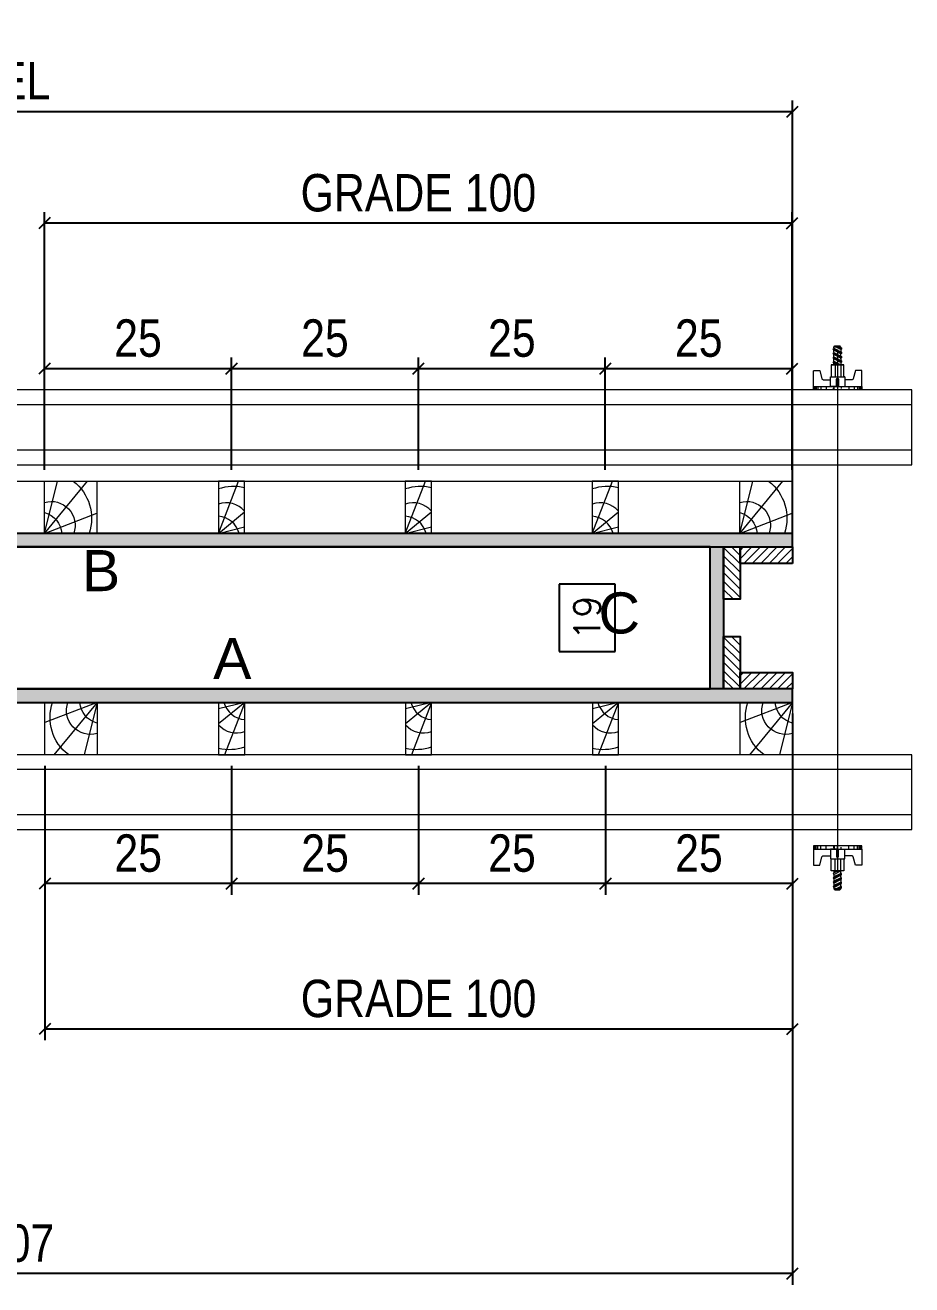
# Model space of a CAD drawing. Extents: x 2949 to 9203, y -16089 to 12527.
# Drawn here: x 3856.1 to 4093.2, y -8732.1 to -8395 of the extents above; entities that cross this region are included whole.
import ezdxf
from ezdxf.enums import TextEntityAlignment as Align

# ---------------------------------------------------------------- set-up
doc = ezdxf.new("R2010")
doc.units = 0
for name, color, linetype, lineweight in [('CONCRETO', 251, 'Continuous', 25), ('Hachura', 251, 'Continuous', 9), ('Madeira', 126, 'Continuous', 18), ('Perfil Metálico', 224, 'Continuous', 18)]:
    doc.layers.add(name, color=color, linetype=linetype, lineweight=lineweight)
for name, color, linetype in [('COTA', 241, 'Continuous'), ('MEIO_PONT', 93, 'Continuous'), ('Painéis', 200, 'Continuous'), ('SARRAFO', 251, 'Continuous'), ('TEXTO_GERAL', 7, 'Continuous')]:
    doc.layers.add(name, color=color, linetype=linetype)
doc.styles.add('ARIAL', font='arial.ttf')
doc.styles.add('COTA TECNICA 2X', font='techl___.ttf', dxfattribs={"height": 10})
doc.styles.add('ROMANS', font='romans.shx')
doc.dimstyles.new('Cota Seção interna', dxfattribs={"dimtxt": 7, "dimasz": 6, "dimexe": 0.18, "dimexo": 2, "dimgap": -4, "dimtad": 3, "dimdec": 1, "dimlfac": 0.5, "dimzin": 12, "dimdsep": 46, "dimtxsty": 'ROMANS', "dimblk": 'ARCHTICK', "dimcen": 0.09, "dimse1": 1, "dimse2": 1, "dimsd1": 1, "dimsd2": 1, "dimclrd": 180, "dimclre": 5, "dimclrt": 1, "dimadec": 0, "dimazin": 3, "dimtfac": 1, "dimtdec": 1, "dimtofl": 0, "dimtmove": 0, "dimatfit": 3, "dimldrblk": 'ARCHTICK', "dimfxl": 1, "dimtolj": 1, "dimtzin": 0, "dimarcsym": 0})
doc.dimstyles.new('SECAO PILAR', dxfattribs={"dimtxt": 10, "dimasz": 3, "dimexe": 3, "dimexo": 3, "dimgap": 3, "dimtad": 1, "dimdec": 1, "dimlfac": 0.5, "dimzin": 12, "dimdsep": 46, "dimtxsty": 'COTA TECNICA 2X', "dimblk1": 'OBLIQUE', "dimblk2": 'OBLIQUE', "dimsah": 1, "dimcen": 0.9, "dimclrd": 256, "dimclre": 256, "dimclrt": 256, "dimadec": 1, "dimazin": 3, "dimtfac": 1, "dimtdec": 1, "dimtmove": 0, "dimatfit": 3, "dimfxl": 1, "dimtolj": 1, "dimtzin": 12, "dimarcsym": 0})

# ---------------------------------------------------------------- blocks, each defined once
blk = doc.blocks.new('*D2547')
at = {"layer": 'COTA', "color": 180, "lineweight": -2, "transparency": 16777216}
for p, q in [((4013.88, -8544.61), (3998.88, -8544.61)), ((3998.88, -8544.61), (3998.88, -8562.61)), ((4013.88, -8562.61), (4013.88, -8544.61)), ((3998.88, -8562.61), (4013.88, -8562.61))]:
    blk.add_line(p, q, dxfattribs=at)
at = {"layer": 'Defpoints', "color": 0, "transparency": 16777216}
for p in [(4038.89, -8534.61), (4017.88, -8572.61), (4038.89, -8572.61)]:
    blk.add_point(p, dxfattribs=at)
at = {"layer": 'COTA', "color": 1, "transparency": 16777216, "insert": (4006.38, -8553.61), "char_height": 7, "attachment_point": 5, "rotation": 90, "style": 'ROMANS'}
blk.add_mtext('\\A1;19', dxfattribs=at)
blk = doc.blocks.new('_ArchTick')
at = {"color": 0, "linetype": 'ByBlock', "const_width": 0.15}
blk.add_lwpolyline([(-0.5, -0.5), (0.5, 0.5)], dxfattribs=at)
blk = doc.blocks.new('*D2563')
at = {"layer": 'COTA', "color": 180, "lineweight": -2, "transparency": 16777216}
for p, q in [((3837.29, -8534.11), (3811.29, -8534.11)), ((3811.29, -8534.11), (3811.29, -8549.11)), ((3837.29, -8549.11), (3837.29, -8534.11)), ((3811.29, -8549.11), (3837.29, -8549.11))]:
    blk.add_line(p, q, dxfattribs=at)
at = {"layer": 'Defpoints', "color": 0, "transparency": 16777216}
for p in [(3609.29, -8534.61), (4039.29, -8534.61), (4039.29, -8553.11)]:
    blk.add_point(p, dxfattribs=at)
at = {"layer": 'COTA', "color": 1, "transparency": 16777216, "insert": (3824.29, -8541.61), "char_height": 7, "attachment_point": 5, "style": 'ROMANS'}
blk.add_mtext('\\A1;215', dxfattribs=at)
blk = doc.blocks.new('C')
at = {"layer": 'Hachura', "color": 0}
for p, q in [((0, 3.22), (0, -3.22)), ((0.45, 3.22), (0, 3.22)), ((0.46, 3.16), (0, 3.16)), ((0.46, 3.05), (0, 3.05)), ((0.46, 2.88), (0, 2.88)), ((0, 2.75), (0, -1.16)), ((0.46, 2.65), (0, 2.65)), ((0.46, 2.23), (0, 2.23)), ((0.45, -3.23), (0.45, 3.22)), ((0.45, 3.22), (2.58, 3.22)), ((1.35, 1.94), (1.35, 0.96)), ((2.58, 2.39), (1.47, 2.09)), ((2.58, 3.22), (2.58, 2.39)), ((0.46, 1.51), (0, 1.51)), ((0.39, 0.49), (0.17, 0.49)), ((1.74, 0.97), (0.45, 0.97)), ((1.45, 0.1), (0.45, 0.1)), ((1.74, -0.97), (1.74, 0.97)), ((1.74, 0.97), (1.74, 0.84)), ((1.74, 0.97), (1.74, 0.84)), ((1.74, 0.84), (3.35, 0.84)), ((3.35, 0.45), (1.74, 0.45)), ((3.32, 0.84), (3.32, -0.84)), ((3.35, 0.84), (3.35, -0.84)), ((3.68, 0.45), (3.35, 0.45)), ((3.84, -0.52), (3.35, 0.45)), ((3.35, 0.06), (3.67, -0.57)), ((3.68, 0.45), (4.16, -0.52)), ((3.72, 0.5), (4.25, -0.57)), ((4.37, -0.55), (3.83, 0.53)), ((4.15, 0.45), (3.93, 0.45)), ((4.42, -0.52), (3.93, 0.45)), ((4.15, 0.45), (4.26, 0.45)), ((4.26, 0.45), (4.74, -0.52)), ((4.3, 0.5), (4.83, -0.57)), ((4.95, -0.55), (4.41, 0.53)), ((4.51, 0.45), (4.84, 0.45)), ((5, -0.52), (4.51, 0.45)), ((4.84, 0.45), (5.32, -0.52)), ((4.88, 0.5), (5.41, -0.57)), ((5.53, -0.55), (4.99, 0.53)), ((5.58, -0.52), (5.09, 0.45)), ((5.42, 0.45), (5.09, 0.45)), ((5.58, -0.52), (5.09, 0.45)), ((5.42, 0.45), (5.74, -0.19)), ((5.46, 0.5), (5.74, -0.07)), ((5.74, 0.19), (5.57, 0.53)), ((5.74, 0.32), (5.68, 0.45)), ((5.68, 0.45), (5.74, 0.45)), ((5.74, 0.45), (5.9, 0.29)), ((5.74, 0.45), (5.74, -0.52)), ((5.9, -0.36), (5.9, 0.29)), ((0.45, 0), (0, 0)), ((0.46, -1.52), (0, -1.52)), ((0.08, -0.48), (0.29, -0.48)), ((0.29, -0.48), (0.4, -0.48)), ((0.45, 0), (0.45, -0.97)), ((0.45, -0.16), (1.45, -0.16)), ((0.45, -0.65), (0.45, -0.32)), ((0.45, -3.23), (0.45, -0.65)), ((0.45, -0.97), (1.74, -0.97)), ((1.35, -1.94), (1.35, -0.97)), ((3.35, -0.32), (1.74, -0.32)), ((3.35, -0.84), (1.74, -0.84)), ((3.35, -0.07), (3.58, -0.52)), ((3.35, -0.52), (3.58, -0.52)), ((3.84, -0.52), (4.16, -0.52)), ((4.42, -0.52), (4.74, -0.52)), ((4.63, -0.52), (4.74, -0.52)), ((5, -0.52), (5.32, -0.52)), ((5.58, -0.52), (5.74, -0.52)), ((5.74, -0.52), (5.9, -0.36)), ((5.74, -0.52), (5.74, -0.52)), ((0.46, -2.23), (0, -2.23)), ((0.46, -2.65), (0, -2.65)), ((0.46, -2.88), (0, -2.88)), ((0.46, -3.05), (0, -3.05)), ((0.46, -3.16), (0, -3.16)), ((0, -3.22), (2.57, -3.22)), ((2.58, -2.39), (1.47, -2.1)), ((2.58, -3.23), (2.58, -2.39))]:
    blk.add_line(p, q, dxfattribs=at)
for centre, radius, start, end in [((1.52, 1.94), 0.161, 104.7436, 180), ((1.44, -0.03), 0.129, 272.695, 87.305), ((3.81, 0.39), 0.143, 25.5688, 154.4312), ((4.39, 0.39), 0.143, 25.5688, 154.4312), ((4.97, 0.39), 0.143, 25.5688, 154.4312), ((5.55, 0.39), 0.143, 25.5688, 154.4312), ((0.17, -0.37), 0.174, 221.744, 317.8592), ((3.71, -0.4), 0.174, 222.1408, 318.256), ((4.29, -0.4), 0.174, 222.1408, 318.256), ((4.87, -0.4), 0.174, 222.1408, 318.256), ((5.45, -0.4), 0.174, 222.1408, 318.256), ((5.61, -0.4), 0.174, 317.8592, 318.256), ((1.52, -1.94), 0.161, 180, 255.2564)]:
    blk.add_arc(centre, radius, start, end, dxfattribs=at)
blk = doc.blocks.new('_Oblique')
at = {"color": 0, "linetype": 'ByBlock', "lineweight": -2}
blk.add_line((-0.5, -0.5), (0.5, 0.5), dxfattribs=at)
blk = doc.blocks.new('*D2564')
at = {"layer": 'COTA', "linetype": 'ByBlock', "lineweight": -2, "transparency": 16777216}
for p, q in [((3591.69, -8528.01), (3591.69, -8415.16)), ((4061.29, -8531.61), (4061.29, -8415.16)), ((4061.29, -8418.16), (3591.69, -8418.16))]:
    blk.add_line(p, q, dxfattribs=at)
at = {"layer": 'Defpoints', "color": 0, "linetype": 'ByBlock', "transparency": 16777216}
for p in [(3591.69, -8418.16), (3591.69, -8531.01), (4061.29, -8534.61)]:
    blk.add_point(p, dxfattribs=at)
at = {"layer": 'COTA', "linetype": 'ByBlock', "lineweight": -2, "transparency": 16777216, "xscale": 3, "yscale": 3, "zscale": 3, "rotation": 180}
blk.add_blockref('_Oblique', (3591.69, -8418.16), dxfattribs=at)
at = {"layer": 'COTA', "linetype": 'ByBlock', "lineweight": -2, "transparency": 16777216, "xscale": 3, "yscale": 3, "zscale": 3}
blk.add_blockref('_Oblique', (4061.29, -8418.16), dxfattribs=at)
at = {"layer": 'COTA', "linetype": 'ByBlock', "transparency": 16777216, "insert": (3826.49, -8409.92), "char_height": 10, "attachment_point": 5, "style": 'COTA TECNICA 2X'}
blk.add_mtext('\\A1;234.8 PAINEL', dxfattribs=at)
blk = doc.blocks.new('*D2550')
at = {"layer": 'COTA', "lineweight": -2, "transparency": 16777216}
for p, q in [((3861.24, -8514.01), (3861.24, -8445.01)), ((4061.24, -8514.01), (4061.24, -8445.01)), ((4061.24, -8448.01), (3861.24, -8448.01))]:
    blk.add_line(p, q, dxfattribs=at)
at = {"layer": 'Defpoints', "color": 0, "transparency": 16777216}
for p in [(3861.24, -8448.01), (3861.24, -8517.01), (4061.24, -8517.01)]:
    blk.add_point(p, dxfattribs=at)
at = {"layer": 'COTA', "lineweight": -2, "transparency": 16777216, "xscale": 3, "yscale": 3, "zscale": 3, "rotation": 180}
blk.add_blockref('_Oblique', (3861.24, -8448.01), dxfattribs=at)
at = {"layer": 'COTA', "lineweight": -2, "transparency": 16777216, "xscale": 3, "yscale": 3, "zscale": 3}
blk.add_blockref('_Oblique', (4061.24, -8448.01), dxfattribs=at)
at = {"layer": 'COTA', "transparency": 16777216, "insert": (3961.24, -8439.91), "char_height": 10, "attachment_point": 5, "style": 'COTA TECNICA 2X'}
blk.add_mtext('\\A1;GRADE 100', dxfattribs=at)
blk = doc.blocks.new('PONTALETE')
at = {"layer": 'Madeira'}
for q in [(2.71, 7), (7, 5.76), (7, 1.74)]:
    blk.add_line((0, 0), q, dxfattribs=at)
blk.add_lwpolyline([(0, 0), (7, 0), (7, 7), (0, 7)], close=True, dxfattribs=at)
for centre, radius, start, end in [((2.04, 0.06), 6.23, 37.2818, 109.0913), ((1.09, 0.9), 3.19, 343.603, 109.9847), ((-0.21, -0.78), 3.09, 14.6322, 86.0383)]:
    blk.add_arc(centre, radius, start, end, dxfattribs=at)
blk = doc.blocks.new('MEIO PONTALETE')
at = {"layer": 'Madeira'}
for q in [(2.71, 7), (3.5, 2.88), (3.5, 0.87)]:
    blk.add_line((0, 0), q, dxfattribs=at)
blk.add_lwpolyline([(0, 0), (3.5, 0), (3.5, 7), (0, 7)], close=True, dxfattribs=at)
for centre, radius, start, end in [((2.04, 0.06), 6.23, 76.4499, 109.0913), ((1.09, 0.9), 3.19, 40.9063, 109.9847), ((-0.21, -0.78), 3.09, 14.6322, 86.0383)]:
    blk.add_arc(centre, radius, start, end, dxfattribs=at)
blk = doc.blocks.new('*D2570')
at = {"layer": 'COTA', "lineweight": -2, "transparency": 16777216}
for p, q in [((3961.24, -8514.01), (3961.24, -8483.91)), ((3961.24, -8486.91), (4011.24, -8486.91)), ((4011.24, -8514.01), (4011.24, -8483.91))]:
    blk.add_line(p, q, dxfattribs=at)
at = {"layer": 'Defpoints', "color": 0, "transparency": 16777216}
for p in [(4011.24, -8486.91), (3961.24, -8517.01), (4011.24, -8517.01)]:
    blk.add_point(p, dxfattribs=at)
at = {"layer": 'COTA', "lineweight": -2, "transparency": 16777216, "xscale": 3, "yscale": 3, "zscale": 3, "rotation": 180}
blk.add_blockref('_Oblique', (3961.24, -8486.91), dxfattribs=at)
at = {"layer": 'COTA', "lineweight": -2, "transparency": 16777216, "xscale": 3, "yscale": 3, "zscale": 3}
blk.add_blockref('_Oblique', (4011.24, -8486.91), dxfattribs=at)
at = {"layer": 'COTA', "transparency": 16777216, "insert": (3986.24, -8478.8), "char_height": 10, "attachment_point": 5, "style": 'COTA TECNICA 2X'}
blk.add_mtext('\\A1;25', dxfattribs=at)
blk = doc.blocks.new('*D2571')
at = {"layer": 'COTA', "lineweight": -2, "transparency": 16777216}
for p, q in [((4011.24, -8514.01), (4011.24, -8483.91)), ((4011.24, -8486.91), (4061.24, -8486.91)), ((4061.24, -8514.01), (4061.24, -8483.91))]:
    blk.add_line(p, q, dxfattribs=at)
at = {"layer": 'Defpoints', "color": 0, "transparency": 16777216}
for p in [(4061.24, -8486.91), (4011.24, -8517.01), (4061.24, -8517.01)]:
    blk.add_point(p, dxfattribs=at)
at = {"layer": 'COTA', "lineweight": -2, "transparency": 16777216, "xscale": 3, "yscale": 3, "zscale": 3, "rotation": 180}
blk.add_blockref('_Oblique', (4011.24, -8486.91), dxfattribs=at)
at = {"layer": 'COTA', "lineweight": -2, "transparency": 16777216, "xscale": 3, "yscale": 3, "zscale": 3}
blk.add_blockref('_Oblique', (4061.24, -8486.91), dxfattribs=at)
at = {"layer": 'COTA', "transparency": 16777216, "insert": (4036.24, -8478.8), "char_height": 10, "attachment_point": 5, "style": 'COTA TECNICA 2X'}
blk.add_mtext('\\A1;25', dxfattribs=at)
blk = doc.blocks.new('*D2551')
at = {"layer": 'COTA', "lineweight": -2, "transparency": 16777216}
for p, q in [((3861.24, -8514.01), (3861.24, -8483.91)), ((3861.24, -8486.91), (3911.24, -8486.91)), ((3911.24, -8514.01), (3911.24, -8483.91))]:
    blk.add_line(p, q, dxfattribs=at)
at = {"layer": 'Defpoints', "color": 0, "transparency": 16777216}
for p in [(3911.24, -8486.91), (3861.24, -8517.01), (3911.24, -8517.01)]:
    blk.add_point(p, dxfattribs=at)
at = {"layer": 'COTA', "lineweight": -2, "transparency": 16777216, "xscale": 3, "yscale": 3, "zscale": 3, "rotation": 180}
blk.add_blockref('_Oblique', (3861.24, -8486.91), dxfattribs=at)
at = {"layer": 'COTA', "lineweight": -2, "transparency": 16777216, "xscale": 3, "yscale": 3, "zscale": 3}
blk.add_blockref('_Oblique', (3911.24, -8486.91), dxfattribs=at)
at = {"layer": 'COTA', "transparency": 16777216, "insert": (3886.24, -8478.8), "char_height": 10, "attachment_point": 5, "style": 'COTA TECNICA 2X'}
blk.add_mtext('\\A1;25', dxfattribs=at)
blk = doc.blocks.new('*D2572')
at = {"layer": 'COTA', "lineweight": -2, "transparency": 16777216}
for p, q in [((3911.24, -8514.01), (3911.24, -8483.91)), ((3911.24, -8486.91), (3961.24, -8486.91)), ((3961.24, -8514.01), (3961.24, -8483.91))]:
    blk.add_line(p, q, dxfattribs=at)
at = {"layer": 'Defpoints', "color": 0, "transparency": 16777216}
for p in [(3961.24, -8486.91), (3911.24, -8517.01), (3961.24, -8517.01)]:
    blk.add_point(p, dxfattribs=at)
at = {"layer": 'COTA', "lineweight": -2, "transparency": 16777216, "xscale": 3, "yscale": 3, "zscale": 3, "rotation": 180}
blk.add_blockref('_Oblique', (3911.24, -8486.91), dxfattribs=at)
at = {"layer": 'COTA', "lineweight": -2, "transparency": 16777216, "xscale": 3, "yscale": 3, "zscale": 3}
blk.add_blockref('_Oblique', (3961.24, -8486.91), dxfattribs=at)
at = {"layer": 'COTA', "transparency": 16777216, "insert": (3936.24, -8478.8), "char_height": 10, "attachment_point": 5, "style": 'COTA TECNICA 2X'}
blk.add_mtext('\\A1;25', dxfattribs=at)
blk = doc.blocks.new('*D2573')
at = {"layer": 'COTA', "color": 180, "lineweight": -2, "transparency": 16777216}
for p, q in [((3844.79, -8553.61), (3819.79, -8553.61)), ((3819.79, -8553.61), (3819.79, -8568.61)), ((3844.79, -8568.61), (3844.79, -8553.61)), ((3819.79, -8568.61), (3844.79, -8568.61))]:
    blk.add_line(p, q, dxfattribs=at)
at = {"layer": 'Defpoints', "color": 0, "transparency": 16777216}
for p in [(3647.29, -8572.61), (3647.29, -8572.61), (4039.29, -8572.61)]:
    blk.add_point(p, dxfattribs=at)
at = {"layer": 'COTA', "color": 1, "transparency": 16777216, "insert": (3832.29, -8561.11), "char_height": 7, "attachment_point": 5, "style": 'ROMANS'}
blk.add_mtext('\\A1;196', dxfattribs=at)
blk = doc.blocks.new('*D2552')
at = {"layer": 'COTA', "lineweight": -2, "transparency": 16777216}
for p, q in [((3861.29, -8597.61), (3861.29, -8666.61)), ((4061.29, -8597.61), (4061.29, -8666.61)), ((3861.29, -8663.61), (4061.29, -8663.61))]:
    blk.add_line(p, q, dxfattribs=at)
at = {"layer": 'Defpoints', "color": 0, "transparency": 16777216}
for p in [(3861.29, -8594.61), (4061.29, -8594.61), (4061.29, -8663.61)]:
    blk.add_point(p, dxfattribs=at)
at = {"layer": 'COTA', "lineweight": -2, "transparency": 16777216, "xscale": 3, "yscale": 3, "zscale": 3, "rotation": 180}
blk.add_blockref('_Oblique', (3861.29, -8663.61), dxfattribs=at)
at = {"layer": 'COTA', "lineweight": -2, "transparency": 16777216, "xscale": 3, "yscale": 3, "zscale": 3}
blk.add_blockref('_Oblique', (4061.29, -8663.61), dxfattribs=at)
at = {"layer": 'COTA', "transparency": 16777216, "insert": (3961.29, -8655.51), "char_height": 10, "attachment_point": 5, "style": 'COTA TECNICA 2X'}
blk.add_mtext('\\A1;GRADE 100', dxfattribs=at)
blk = doc.blocks.new('*D2574')
at = {"layer": 'COTA', "lineweight": -2, "transparency": 16777216}
for p, q in [((3911.29, -8593.21), (3911.29, -8627.72)), ((3961.29, -8593.21), (3961.29, -8627.72)), ((3961.29, -8624.72), (3911.29, -8624.72))]:
    blk.add_line(p, q, dxfattribs=at)
at = {"layer": 'Defpoints', "color": 0, "transparency": 16777216}
for p in [(3911.29, -8590.21), (3961.29, -8590.21), (3911.29, -8624.72)]:
    blk.add_point(p, dxfattribs=at)
at = {"layer": 'COTA', "lineweight": -2, "transparency": 16777216, "xscale": 3, "yscale": 3, "zscale": 3, "rotation": 180}
blk.add_blockref('_Oblique', (3911.29, -8624.72), dxfattribs=at)
at = {"layer": 'COTA', "lineweight": -2, "transparency": 16777216, "xscale": 3, "yscale": 3, "zscale": 3}
blk.add_blockref('_Oblique', (3961.29, -8624.72), dxfattribs=at)
at = {"layer": 'COTA', "transparency": 16777216, "insert": (3936.29, -8616.61), "char_height": 10, "attachment_point": 5, "style": 'COTA TECNICA 2X'}
blk.add_mtext('\\A1;25', dxfattribs=at)
blk = doc.blocks.new('*D2575')
at = {"layer": 'COTA', "lineweight": -2, "transparency": 16777216}
for p, q in [((3861.29, -8593.21), (3861.29, -8627.72)), ((3911.29, -8593.21), (3911.29, -8627.72)), ((3911.29, -8624.72), (3861.29, -8624.72))]:
    blk.add_line(p, q, dxfattribs=at)
at = {"layer": 'Defpoints', "color": 0, "transparency": 16777216}
for p in [(3861.29, -8590.21), (3911.29, -8590.21), (3861.29, -8624.72)]:
    blk.add_point(p, dxfattribs=at)
at = {"layer": 'COTA', "lineweight": -2, "transparency": 16777216, "xscale": 3, "yscale": 3, "zscale": 3, "rotation": 180}
blk.add_blockref('_Oblique', (3861.29, -8624.72), dxfattribs=at)
at = {"layer": 'COTA', "lineweight": -2, "transparency": 16777216, "xscale": 3, "yscale": 3, "zscale": 3}
blk.add_blockref('_Oblique', (3911.29, -8624.72), dxfattribs=at)
at = {"layer": 'COTA', "transparency": 16777216, "insert": (3886.29, -8616.61), "char_height": 10, "attachment_point": 5, "style": 'COTA TECNICA 2X'}
blk.add_mtext('\\A1;25', dxfattribs=at)
blk = doc.blocks.new('*D2553')
at = {"layer": 'COTA', "lineweight": -2, "transparency": 16777216}
for p, q in [((4011.29, -8597.61), (4011.29, -8627.72)), ((4061.29, -8597.61), (4061.29, -8627.72)), ((4061.29, -8624.72), (4011.29, -8624.72))]:
    blk.add_line(p, q, dxfattribs=at)
at = {"layer": 'Defpoints', "color": 0, "transparency": 16777216}
for p in [(4011.29, -8594.61), (4061.29, -8594.61), (4011.29, -8624.72)]:
    blk.add_point(p, dxfattribs=at)
at = {"layer": 'COTA', "lineweight": -2, "transparency": 16777216, "xscale": 3, "yscale": 3, "zscale": 3, "rotation": 180}
blk.add_blockref('_Oblique', (4011.29, -8624.72), dxfattribs=at)
at = {"layer": 'COTA', "lineweight": -2, "transparency": 16777216, "xscale": 3, "yscale": 3, "zscale": 3}
blk.add_blockref('_Oblique', (4061.29, -8624.72), dxfattribs=at)
at = {"layer": 'COTA', "transparency": 16777216, "insert": (4036.29, -8616.61), "char_height": 10, "attachment_point": 5, "style": 'COTA TECNICA 2X'}
blk.add_mtext('\\A1;25', dxfattribs=at)
blk = doc.blocks.new('*D2576')
at = {"layer": 'COTA', "lineweight": -2, "transparency": 16777216}
for p, q in [((3961.29, -8593.21), (3961.29, -8627.72)), ((4011.29, -8593.21), (4011.29, -8627.72)), ((4011.29, -8624.72), (3961.29, -8624.72))]:
    blk.add_line(p, q, dxfattribs=at)
at = {"layer": 'Defpoints', "color": 0, "transparency": 16777216}
for p in [(3961.29, -8590.21), (4011.29, -8590.21), (3961.29, -8624.72)]:
    blk.add_point(p, dxfattribs=at)
at = {"layer": 'COTA', "lineweight": -2, "transparency": 16777216, "xscale": 3, "yscale": 3, "zscale": 3, "rotation": 180}
blk.add_blockref('_Oblique', (3961.29, -8624.72), dxfattribs=at)
at = {"layer": 'COTA', "lineweight": -2, "transparency": 16777216, "xscale": 3, "yscale": 3, "zscale": 3}
blk.add_blockref('_Oblique', (4011.29, -8624.72), dxfattribs=at)
at = {"layer": 'COTA', "transparency": 16777216, "insert": (3986.29, -8616.61), "char_height": 10, "attachment_point": 5, "style": 'COTA TECNICA 2X'}
blk.add_mtext('\\A1;25', dxfattribs=at)
blk = doc.blocks.new('*D2578')
at = {"layer": 'COTA', "linetype": 'ByBlock', "lineweight": -2, "transparency": 16777216}
for p, q in [((3647.29, -8579.21), (3647.29, -8732.07)), ((4061.29, -8579.21), (4061.29, -8732.07)), ((4061.29, -8729.07), (3647.29, -8729.07))]:
    blk.add_line(p, q, dxfattribs=at)
at = {"layer": 'Defpoints', "color": 0, "linetype": 'ByBlock', "transparency": 16777216}
for p in [(3647.29, -8576.21), (4061.29, -8576.21), (3647.29, -8729.07)]:
    blk.add_point(p, dxfattribs=at)
at = {"layer": 'COTA', "linetype": 'ByBlock', "lineweight": -2, "transparency": 16777216, "xscale": 3, "yscale": 3, "zscale": 3, "rotation": 180}
blk.add_blockref('_Oblique', (3647.29, -8729.07), dxfattribs=at)
at = {"layer": 'COTA', "linetype": 'ByBlock', "lineweight": -2, "transparency": 16777216, "xscale": 3, "yscale": 3, "zscale": 3}
blk.add_blockref('_Oblique', (4061.29, -8729.07), dxfattribs=at)
at = {"layer": 'COTA', "linetype": 'ByBlock', "transparency": 16777216, "insert": (3854.29, -8720.97), "char_height": 10, "attachment_point": 5, "style": 'COTA TECNICA 2X'}
blk.add_mtext('\\A1;207', dxfattribs=at)

msp = doc.modelspace()

# ---------------------------------------------------------------- hatches: boundary and pattern name
at = {"layer": 'Hachura'}
h = msp.add_hatch(color=256, dxfattribs=at)
h.dxf.hatch_style = 1
h.paths.add_polyline_path([(3591.69, -8531.01), (3591.69, -8534.61), (4061.29, -8534.61), (4061.29, -8531.01)])
h = msp.add_hatch(color=256, dxfattribs=at)
h.dxf.hatch_style = 1
h.paths.add_polyline_path([(4039.29, -8534.61), (4042.89, -8534.61), (4042.89, -8572.61), (4039.29, -8572.61)])
h = msp.add_hatch(dxfattribs=at)
h.set_pattern_fill('ANSI31', color=256, scale=0.5, angle=90, style=0)
h.set_pattern_definition([(135, (-18369.5585, 1186.338), (-1.12253202, -1.12253202), [])])
h.paths.add_polyline_path([(4047.29, -8534.61), (4042.89, -8534.61), (4042.89, -8548.61), (4047.29, -8548.61)])
h = msp.add_hatch(dxfattribs=at)
h.set_pattern_fill('ANSI31', color=256, scale=0.5, angle=180, style=0)
h.set_pattern_definition([(225, (-5298.3022, -31326.822), (1.12253202, -1.12253202), [])])
h.paths.add_polyline_path([(4047.29, -8534.61), (4047.29, -8539.01), (4061.29, -8539.01), (4061.29, -8534.61)])
h = msp.add_hatch(dxfattribs=at)
h.set_pattern_fill('ANSI31', color=256, scale=0.5, angle=90, style=0)
h.set_pattern_definition([(135, (-18369.5585, 1162.338), (-1.12253202, -1.12253202), [])])
h.paths.add_polyline_path([(4047.29, -8558.61), (4042.89, -8558.61), (4042.89, -8572.61), (4047.29, -8572.61)])
h = msp.add_hatch(dxfattribs=at)
h.set_pattern_fill('ANSI31', color=256, scale=0.5, angle=180, style=0)
h.set_pattern_definition([(225, (-5298.3022, -31360.422), (1.12253202, -1.12253202), [])])
h.paths.add_polyline_path([(4047.29, -8568.21), (4047.29, -8572.61), (4061.29, -8572.61), (4061.29, -8568.21)])
h = msp.add_hatch(color=256, dxfattribs=at)
h.dxf.hatch_style = 1
h.paths.add_polyline_path([(4061.29, -8572.61), (3647.29, -8572.61), (3647.29, -8576.21), (4061.29, -8576.21)])

# ---------------------------------------------------------------- linework, layer by layer
at = {"layer": 'CONCRETO', "color": 2}
msp.add_lwpolyline([(3609.29, -8684.61), (3647.29, -8684.61), (3647.29, -8572.61), (4039.29, -8572.61), (4039.29, -8534.61), (3609.29, -8534.61)], close=True, dxfattribs=at)
at = {"layer": 'Hachura'}
msp.add_line((4073.38, -8481.81), (4073.37, -8621.61), dxfattribs=at)
at = {"layer": 'Madeira'}
for points in [[(3591.69, -8531.01), (3591.69, -8517.01), (4061.24, -8517.01), (4061.24, -8531.01)], [(4061.24, -8517.01), (4061.24, -8531.01), (3861.24, -8531.01), (3861.24, -8517.01)], [(3861.29, -8590.21), (3861.29, -8576.21), (4061.29, -8576.21), (4061.29, -8590.21)]]:
    msp.add_lwpolyline(points, close=True, dxfattribs=at)
at = {"layer": 'Painéis'}
for points in [[(3591.69, -8531.01), (3591.69, -8534.61), (4061.29, -8534.61), (4061.29, -8531.01)], [(4039.29, -8534.61), (4042.89, -8534.61), (4042.89, -8572.61), (4039.29, -8572.61)], [(4061.29, -8572.61), (3647.29, -8572.61), (3647.29, -8576.21), (4061.29, -8576.21)]]:
    msp.add_lwpolyline(points, close=True, dxfattribs=at)
at = {"layer": 'Perfil Metálico'}
for points in [[(4093.23, -8512.61), (4093.23, -8492.61), (3548.97, -8492.61), (3548.97, -8512.61)], [(3548.97, -8496.61), (3548.97, -8508.61), (4093.23, -8508.61), (4093.23, -8496.61)], [(4093.23, -8610.21), (4093.23, -8590.21), (3664.89, -8590.21), (3664.89, -8610.21)], [(3664.89, -8594.21), (3664.89, -8606.21), (4093.23, -8606.21), (4093.23, -8594.21)]]:
    msp.add_lwpolyline(points, close=True, dxfattribs=at)
at = {"layer": 'SARRAFO'}
for points in [[(4042.89, -8548.61), (4042.89, -8534.61), (4047.29, -8534.61), (4047.29, -8548.61)], [(4061.29, -8539.01), (4047.29, -8539.01), (4047.29, -8534.61), (4061.29, -8534.61)], [(4042.89, -8572.61), (4042.89, -8558.61), (4047.29, -8558.61), (4047.29, -8572.61)], [(4061.29, -8572.61), (4047.29, -8572.61), (4047.29, -8568.21), (4061.29, -8568.21)]]:
    msp.add_lwpolyline(points, close=True, dxfattribs=at)

# ---------------------------------------------------------------- block references
at = {"layer": 'Hachura', "linetype": 'Continuous', "yscale": 2, "zscale": 2, "rotation": 270}
for p, xscale in [((4073.38, -8492.61), -2), ((4073.38, -8614.61), 2)]:
    msp.add_blockref('C', p, dxfattribs=dict(at, xscale=xscale))
at = {"layer": 'MEIO_PONT'}
for name, p, xscale, yscale, zscale, rotation in [('PONTALETE', (3861.24, -8531.01), -2, 2, 2, 270), ('PONTALETE', (4047.24, -8531.01), -2, 2, 2, 270), ('PONTALETE', (3875.29, -8576.21), -2, 2, 2, 90), ('MEIO PONTALETE', (3914.79, -8576.21), 1.999999997962732, 1.999999997962732, 1.999999997962732, 180), ('MEIO PONTALETE', (3964.79, -8576.21), 1.999999997962732, 1.999999997962732, 1.999999997962732, 180), ('MEIO PONTALETE', (4014.79, -8576.21), 1.999999997962732, 1.999999997962732, 1.999999997962732, 180), ('PONTALETE', (4061.29, -8576.21), -2, 2, 2, 90)]:
    msp.add_blockref(name, p, dxfattribs=dict(at, xscale=xscale, yscale=yscale, zscale=zscale, rotation=rotation))
at = {"layer": 'MEIO_PONT', "xscale": 1.999999997962732, "yscale": 1.999999997962732, "zscale": 1.999999997962732}
for p in [(3907.74, -8531.01), (3957.74, -8531.01), (4007.74, -8531.01)]:
    msp.add_blockref('MEIO PONTALETE', p, dxfattribs=at)

# ---------------------------------------------------------------- texts
at = {"layer": 'TEXTO_GERAL', "style": 'ARIAL'}
for s, p in [('B', (3876.35, -8540.96)), ('C', (4014.97, -8552.29)), ('A', (3911.46, -8564.47))]:
    msp.add_text(s, height=11, dxfattribs=at).set_placement(p, align=Align.MIDDLE_CENTER)

# ---------------------------------------------------------------- dimensions: what is measured, and where the dimension line sits
at = {"layer": 'COTA', "linetype": 'ByBlock'}
dim = msp.add_linear_dim(base=(3591.69, -8418.16), p1=(4061.29, -8534.61), p2=(3591.69, -8531.01), angle=180, text='<> PAINEL', dimstyle='SECAO PILAR', override={"dimtmove": 1}, dxfattribs=at)
dim.commit()
dim.dimension.update_dxf_attribs({"geometry": '*D2564', "text_midpoint": (3826.49, -8409.92)})
at = {"layer": 'COTA'}
for base, p1, p2, angle, picture, middle in [((3861.24, -8448.01), (4061.24, -8517.01), (3861.24, -8517.01), 180, '*D2550', (3961.24, -8439.91)), ((4061.29, -8663.61), (3861.29, -8594.61), (4061.29, -8594.61), 0, '*D2552', (3961.29, -8655.51))]:
    dim = msp.add_linear_dim(base=base, p1=p1, p2=p2, angle=angle, text='GRADE <>', dimstyle='SECAO PILAR', dxfattribs=at)
    dim.commit()
    dim.dimension.update_dxf_attribs({"geometry": picture, "text_midpoint": middle})
for base, p1, p2, angle, dimstyle, picture, middle in [((3911.24, -8486.91), (3861.24, -8517.01), (3911.24, -8517.01), 180, 'SECAO PILAR', '*D2551', (3886.24, -8478.8)), ((3961.24, -8486.91), (3911.24, -8517.01), (3961.24, -8517.01), 180, 'SECAO PILAR', '*D2572', (3936.24, -8478.8)), ((4011.24, -8486.91), (3961.24, -8517.01), (4011.24, -8517.01), 180, 'SECAO PILAR', '*D2570', (3986.24, -8478.8)), ((4061.24, -8486.91), (4011.24, -8517.01), (4061.24, -8517.01), 180, 'SECAO PILAR', '*D2571', (4036.24, -8478.8)), ((4039.29, -8553.11), (3609.29, -8534.61), (4039.29, -8534.61), 0, 'Cota Seção interna', '*D2563', (3824.29, -8541.61)), ((3861.29, -8624.72), (3911.29, -8590.21), (3861.29, -8590.21), 0, 'SECAO PILAR', '*D2575', (3886.29, -8616.61)), ((3911.29, -8624.72), (3961.29, -8590.21), (3911.29, -8590.21), 0, 'SECAO PILAR', '*D2574', (3936.29, -8616.61)), ((3961.29, -8624.72), (4011.29, -8590.21), (3961.29, -8590.21), 0, 'SECAO PILAR', '*D2576', (3986.29, -8616.61)), ((4011.29, -8624.72), (4061.29, -8594.61), (4011.29, -8594.61), 0, 'SECAO PILAR', '*D2553', (4036.29, -8616.61))]:
    dim = msp.add_linear_dim(base=base, p1=p1, p2=p2, angle=angle, dimstyle=dimstyle, dxfattribs=at)
    dim.commit()
    dim.dimension.update_dxf_attribs({"geometry": picture, "text_midpoint": middle})
for base, p1, p2, angle, picture, middle in [((4017.88, -8572.61), (4038.89, -8534.61), (4038.89, -8572.61), 270, '*D2547', (4017.88, -8553.61)), ((3647.29, -8572.61), (4039.29, -8572.61), (3647.29, -8572.61), 180, '*D2573', (3832.29, -8572.61))]:
    dim = msp.add_linear_dim(base=base, p1=p1, p2=p2, angle=angle, dimstyle='Cota Seção interna', dxfattribs=at)
    dim.commit()
    dim.dimension.update_dxf_attribs({"geometry": picture, "text_midpoint": middle, "dimtype": 160})
at = {"layer": 'COTA', "linetype": 'ByBlock'}
dim = msp.add_linear_dim(base=(3647.29, -8729.07), p1=(4061.29, -8576.21), p2=(3647.29, -8576.21), angle=180, dimstyle='SECAO PILAR', override={"dimtmove": 1}, dxfattribs=at)
dim.commit()
dim.dimension.update_dxf_attribs({"geometry": '*D2578', "text_midpoint": (3854.29, -8720.97)})

doc.saveas('drawing.dxf')
